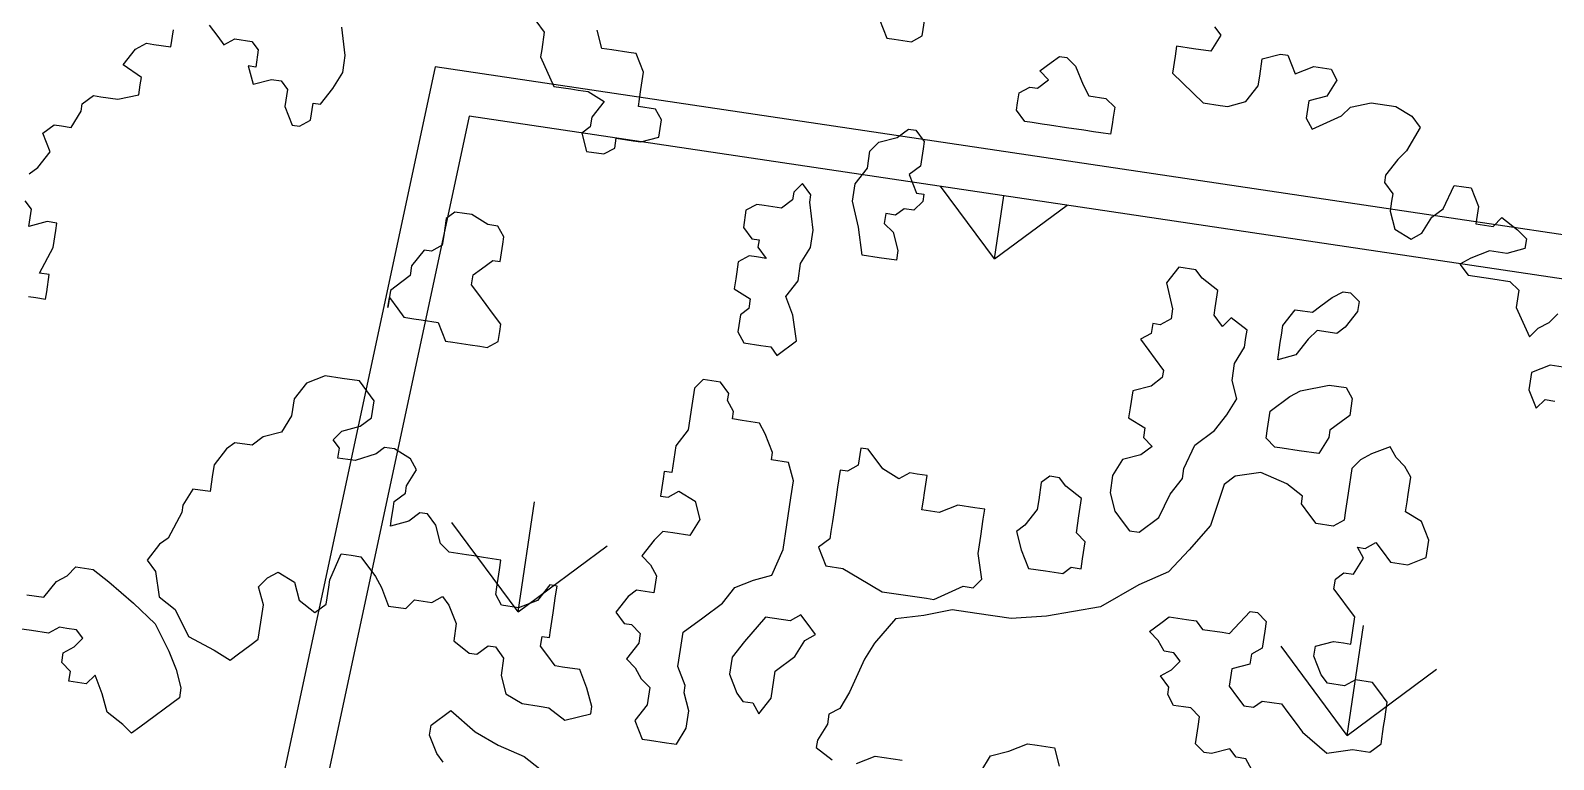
# Model space of a CAD drawing. Header units: millimetres. Extents: x 338 to 506, y 179 to 335.
# Drawn here: x 374.03 to 379.25, y 322.25 to 324.75 of the extents above; entities that cross this region are included whole.
import ezdxf

# ---------------------------------------------------------------- set-up
doc = ezdxf.new("R2010")
doc.units = ezdxf.units.MM
for name, color, linetype in [('ANDEN', 251, 'Continuous'), ('ARBOL-TOP', 3, 'Continuous'), ('MUROS', 32, 'Continuous')]:
    doc.layers.add(name, color=color, linetype=linetype)

# ---------------------------------------------------------------- blocks, each defined once
blk = doc.blocks.new('*U887')
at = {"layer": 'ANDEN', "linetype": 'Continuous', "extrusion": (0, 0, -1)}
for points in [[(-139.8345, 133.6332), (-140.5344, 78.5683), (-139.8345, 78.5683)], [(-139.8345, 133.6332), (-140.5344, 133.6332), (-140.5344, 78.5683)]]:
    blk.add_solid(points, dxfattribs=at)
blk = doc.blocks.new('*X960')
at = {"color": 0}
for p, q in [((136.9286, 130.6383), (137.198, 130.9077)), ((136.9286, 130.6383), (137.198, 130.3689)), ((136.9286, 130.6383), (137.3096, 130.6383)), ((138.3654, 129.2014), (138.5846, 129.4207)), ((138.3654, 129.2014), (138.5846, 128.9822)), ((138.3654, 129.2014), (138.5846, 129.2014)), ((136.9286, 127.7646), (137.198, 128.034)), ((136.9286, 127.7646), (137.198, 127.4952)), ((136.9286, 127.7646), (137.3096, 127.7646))]:
    blk.add_line(p, q, dxfattribs=at)
blk = doc.blocks.new('ARBOLITO')
at = {"linetype": 'ByBlock'}
for points in [[(461.8723, 69.3335), (461.8785, 69.3335), (461.8868, 69.3335), (461.8868, 69.3397), (461.8868, 69.3543), (461.8785, 69.3543), (461.8868, 69.3771), (461.8868, 69.3917), (461.8868, 69.3979), (461.8785, 69.3979), (461.864, 69.3917), (461.864, 69.4062), (461.8577, 69.4124)], [(461.8577, 69.4353), (461.864, 69.4415), (461.8723, 69.4561), (461.864, 69.4706), (461.8723, 69.4789), (461.8785, 69.4789), (461.8868, 69.4789), (461.8931, 69.4935), (461.8931, 69.4997), (461.9014, 69.508), (461.9076, 69.508), (461.9221, 69.508), (461.9388, 69.5143), (461.9388, 69.5226), (461.9388, 69.5288), (461.9221, 69.5371), (461.9305, 69.5517), (461.9388, 69.5579), (461.945, 69.5579), (461.9595, 69.5579), (461.9595, 69.5724)], [(461.9886, 69.5807), (461.997, 69.5724), (462.0032, 69.5662), (462.0115, 69.5724), (462.026, 69.5724), (462.0323, 69.5662), (462.0323, 69.5517), (462.026, 69.5517), (462.0323, 69.5371), (462.0468, 69.5433), (462.0551, 69.5433), (462.0614, 69.5371), (462.0614, 69.5226), (462.0697, 69.508), (462.0759, 69.508), (462.0842, 69.5143), (462.0842, 69.5288), (462.0905, 69.5288), (462.0988, 69.5433), (462.105, 69.5579), (462.105, 69.5662), (462.105, 69.5724), (462.0988, 69.5953)], [(462.2588, 69.6244), (462.2671, 69.6161), (462.2671, 69.6015), (462.2671, 69.5953), (462.2816, 69.5724), (462.2962, 69.5724), (462.3024, 69.5724), (462.3107, 69.5724), (462.3253, 69.5662), (462.3169, 69.5517), (462.3169, 69.5433), (462.3107, 69.5371), (462.3169, 69.5226), (462.3315, 69.5226), (462.3398, 69.5288), (462.3398, 69.5371), (462.3543, 69.5371), (462.3606, 69.5371), (462.3751, 69.5433), (462.3751, 69.5579), (462.3689, 69.5662), (462.3543, 69.5662), (462.3543, 69.5724), (462.3543, 69.5807), (462.3543, 69.5953), (462.346, 69.6098), (462.3398, 69.6098), (462.3253, 69.6098), (462.3169, 69.6098), (462.3107, 69.6244)], [(462.5434, 69.668), (462.5517, 69.6535), (462.558, 69.6535), (462.5725, 69.6535), (462.5808, 69.6597), (462.5808, 69.6742)], [(462.8219, 69.7033), (462.8281, 69.6971), (462.8219, 69.6826), (462.8073, 69.6826), (462.7928, 69.6826), (462.7928, 69.6742), (462.7928, 69.6597), (462.8219, 69.6389), (462.8364, 69.6389), (462.8427, 69.6389), (462.8572, 69.6452), (462.8655, 69.6597), (462.8655, 69.668), (462.8655, 69.6826), (462.8801, 69.6888), (462.8863, 69.6888), (462.8946, 69.6742), (462.9091, 69.6826), (462.9237, 69.6826), (462.9299, 69.6742), (462.9237, 69.6597), (462.9091, 69.6535), (462.9091, 69.6389), (462.9154, 69.6306), (462.9382, 69.6452), (462.9445, 69.6535), (462.9611, 69.6597), (462.9819, 69.6597), (462.9964, 69.6535), (463.0047, 69.6452), (462.9964, 69.6244), (462.9902, 69.6161), (462.9819, 69.6015), (462.9819, 69.5953), (462.9902, 69.587), (462.9902, 69.5807), (462.9902, 69.5724), (462.9964, 69.5579), (463.011, 69.5517), (463.0193, 69.5579), (463.0255, 69.5724), (463.0338, 69.5807), (463.0401, 69.6015), (463.0484, 69.6015), (463.0546, 69.6015), (463.0629, 69.587), (463.0629, 69.5724), (463.0775, 69.5724), (463.0837, 69.5807), (463.0982, 69.5724), (463.1065, 69.5662), (463.1065, 69.5579), (463.092, 69.5517), (463.0775, 69.5517), (463.0629, 69.5433), (463.0546, 69.5371), (463.0629, 69.5288), (463.0837, 69.5288), (463.0982, 69.5288), (463.1065, 69.5226), (463.1065, 69.508), (463.1211, 69.4852), (463.1273, 69.4935), (463.1356, 69.4997), (463.1419, 69.508)], [(463.1564, 69.4644), (463.1419, 69.4644), (463.1273, 69.4561), (463.1273, 69.4415), (463.1356, 69.427), (463.1419, 69.4353), (463.1502, 69.4353)], [(461.8723, 69.3335), (461.8785, 69.3335), (461.8868, 69.3335), (461.8868, 69.3397), (461.8868, 69.3543), (461.8785, 69.3543), (461.8868, 69.3771), (461.8868, 69.3917), (461.8868, 69.3979), (461.8785, 69.3979), (461.864, 69.3917), (461.864, 69.4062), (461.8577, 69.4124)], [(461.8577, 69.4353), (461.864, 69.4415), (461.8723, 69.4561), (461.864, 69.4706), (461.8723, 69.4789), (461.8785, 69.4789), (461.8868, 69.4789), (461.8931, 69.4935), (461.8931, 69.4997), (461.9014, 69.508), (461.9076, 69.508), (461.9221, 69.508), (461.9388, 69.5143), (461.9388, 69.5226), (461.9388, 69.5288), (461.9221, 69.5371), (461.9305, 69.5517), (461.9388, 69.5579), (461.945, 69.5579), (461.9595, 69.5579), (461.9595, 69.5724)], [(461.9886, 69.5807), (461.997, 69.5724), (462.0032, 69.5662), (462.0115, 69.5724), (462.026, 69.5724), (462.0323, 69.5662), (462.0323, 69.5517), (462.026, 69.5517), (462.0323, 69.5371), (462.0468, 69.5433), (462.0551, 69.5433), (462.0614, 69.5371), (462.0614, 69.5226), (462.0697, 69.508), (462.0759, 69.508), (462.0842, 69.5143), (462.0842, 69.5288), (462.0905, 69.5288), (462.0988, 69.5433), (462.105, 69.5579), (462.105, 69.5662), (462.105, 69.5724), (462.0988, 69.5953)], [(462.2588, 69.6244), (462.2671, 69.6161), (462.2671, 69.6015), (462.2671, 69.5953), (462.2816, 69.5724), (462.2962, 69.5724), (462.3024, 69.5724), (462.3107, 69.5724), (462.3253, 69.5662), (462.3169, 69.5517), (462.3169, 69.5433), (462.3107, 69.5371), (462.3169, 69.5226), (462.3315, 69.5226), (462.3398, 69.5288), (462.3398, 69.5371), (462.3543, 69.5371), (462.3606, 69.5371), (462.3751, 69.5433), (462.3751, 69.5579), (462.3689, 69.5662), (462.3543, 69.5662), (462.3543, 69.5724), (462.3543, 69.5807), (462.3543, 69.5953), (462.346, 69.6098), (462.3398, 69.6098), (462.3253, 69.6098), (462.3169, 69.6098), (462.3107, 69.6244)], [(462.5434, 69.668), (462.5517, 69.6535), (462.558, 69.6535), (462.5725, 69.6535), (462.5808, 69.6597), (462.5808, 69.6742)], [(462.8219, 69.7033), (462.8281, 69.6971), (462.8219, 69.6826), (462.8073, 69.6826), (462.7928, 69.6826), (462.7928, 69.6742), (462.7928, 69.6597), (462.8219, 69.6389), (462.8364, 69.6389), (462.8427, 69.6389), (462.8572, 69.6452), (462.8655, 69.6597), (462.8655, 69.668), (462.8655, 69.6826), (462.8801, 69.6888), (462.8863, 69.6888), (462.8946, 69.6742), (462.9091, 69.6826), (462.9237, 69.6826), (462.9299, 69.6742), (462.9237, 69.6597), (462.9091, 69.6535), (462.9091, 69.6389), (462.9154, 69.6306), (462.9382, 69.6452), (462.9445, 69.6535), (462.9611, 69.6597), (462.9819, 69.6597), (462.9964, 69.6535), (463.0047, 69.6452), (462.9964, 69.6244), (462.9902, 69.6161), (462.9819, 69.6015), (462.9819, 69.5953), (462.9902, 69.587), (462.9902, 69.5807), (462.9902, 69.5724), (462.9964, 69.5579), (463.011, 69.5517), (463.0193, 69.5579), (463.0255, 69.5724), (463.0338, 69.5807), (463.0401, 69.6015), (463.0484, 69.6015), (463.0546, 69.6015), (463.0629, 69.587), (463.0629, 69.5724), (463.0775, 69.5724), (463.0837, 69.5807), (463.0982, 69.5724), (463.1065, 69.5662), (463.1065, 69.5579), (463.092, 69.5517), (463.0775, 69.5517), (463.0629, 69.5433), (463.0546, 69.5371), (463.0629, 69.5288), (463.0837, 69.5288), (463.0982, 69.5288), (463.1065, 69.5226), (463.1065, 69.508), (463.1211, 69.4852), (463.1273, 69.4935), (463.1356, 69.4997), (463.1419, 69.508)], [(463.1564, 69.4644), (463.1419, 69.4644), (463.1273, 69.4561), (463.1273, 69.4415), (463.1356, 69.427), (463.1419, 69.4353), (463.1502, 69.4353)], [(462.7117, 69.6015), (462.6972, 69.6015), (462.691, 69.6015), (462.6827, 69.6015), (462.6764, 69.6015), (462.6681, 69.6098), (462.6681, 69.6161), (462.6681, 69.6244), (462.6764, 69.6306), (462.6827, 69.6306), (462.691, 69.6389), (462.6827, 69.6452), (462.691, 69.6535), (462.6972, 69.6597), (462.7034, 69.6597), (462.7117, 69.6535), (462.7201, 69.6389), (462.7263, 69.6306), (462.7408, 69.6306), (462.7491, 69.6244), (462.7491, 69.6161), (462.7491, 69.6098), (462.7491, 69.6015), (462.7408, 69.6015), (462.7346, 69.6015), (462.7263, 69.6015), (462.7117, 69.6015), (462.7117, 69.6015)], [(462.7117, 69.6015), (462.6972, 69.6015), (462.691, 69.6015), (462.6827, 69.6015), (462.6764, 69.6015), (462.6681, 69.6098), (462.6681, 69.6161), (462.6681, 69.6244), (462.6764, 69.6306), (462.6827, 69.6306), (462.691, 69.6389), (462.6827, 69.6452), (462.691, 69.6535), (462.6972, 69.6597), (462.7034, 69.6597), (462.7117, 69.6535), (462.7201, 69.6389), (462.7263, 69.6306), (462.7408, 69.6306), (462.7491, 69.6244), (462.7491, 69.6161), (462.7491, 69.6098), (462.7491, 69.6015), (462.7408, 69.6015), (462.7346, 69.6015), (462.7263, 69.6015), (462.7117, 69.6015)], [(462.5725, 69.508), (462.5725, 69.4997), (462.5808, 69.4935), (462.5871, 69.4789), (462.5871, 69.4706), (462.5725, 69.4706), (462.558, 69.4706), (462.5517, 69.4935), (462.5434, 69.5143), (462.5434, 69.5288), (462.5517, 69.5433), (462.5517, 69.5579), (462.558, 69.5662), (462.5725, 69.5724), (462.5808, 69.5807), (462.5871, 69.5807), (462.5954, 69.5724), (462.5954, 69.5662), (462.5954, 69.5517), (462.5871, 69.5433), (462.5954, 69.5288), (462.6016, 69.5288), (462.6016, 69.5226), (462.5954, 69.5143), (462.5871, 69.5143), (462.5808, 69.508), (462.5725, 69.508), (462.5725, 69.508)], [(462.5725, 69.508), (462.5725, 69.4997), (462.5808, 69.4935), (462.5871, 69.4789), (462.5871, 69.4706), (462.5725, 69.4706), (462.558, 69.4706), (462.5517, 69.4935), (462.5434, 69.5143), (462.5434, 69.5288), (462.5517, 69.5433), (462.5517, 69.5579), (462.558, 69.5662), (462.5725, 69.5724), (462.5808, 69.5807), (462.5871, 69.5807), (462.5954, 69.5724), (462.5954, 69.5662), (462.5954, 69.5517), (462.5871, 69.5433), (462.5954, 69.5288), (462.6016, 69.5288), (462.6016, 69.5226), (462.5954, 69.5143), (462.5871, 69.5143), (462.5808, 69.508), (462.5725, 69.508)], [(462.5143, 69.3917), (462.5081, 69.4124), (462.4998, 69.427), (462.5081, 69.4415), (462.5081, 69.4561), (462.5143, 69.4706), (462.5143, 69.4852), (462.5081, 69.508), (462.5081, 69.5143), (462.4998, 69.5226), (462.4936, 69.5143), (462.4936, 69.508), (462.4853, 69.4997), (462.4707, 69.4997), (462.4645, 69.4997), (462.4562, 69.4935), (462.4562, 69.4789), (462.4645, 69.4706), (462.4707, 69.4706), (462.4707, 69.4644), (462.479, 69.4561), (462.4707, 69.4561), (462.4645, 69.4561), (462.4562, 69.4498), (462.4562, 69.4415), (462.4562, 69.4353), (462.4562, 69.427), (462.4707, 69.4207), (462.4707, 69.4124), (462.4645, 69.4062), (462.4645, 69.3917), (462.4707, 69.3833), (462.4853, 69.3833), (462.4936, 69.3833), (462.4998, 69.3771), (462.5143, 69.3917), (462.5143, 69.3917)], [(462.5143, 69.3917), (462.5081, 69.4124), (462.4998, 69.427), (462.5081, 69.4415), (462.5081, 69.4561), (462.5143, 69.4706), (462.5143, 69.4852), (462.5081, 69.508), (462.5081, 69.5143), (462.4998, 69.5226), (462.4936, 69.5143), (462.4936, 69.508), (462.4853, 69.4997), (462.4707, 69.4997), (462.4645, 69.4997), (462.4562, 69.4935), (462.4562, 69.4789), (462.4645, 69.4706), (462.4707, 69.4706), (462.4707, 69.4644), (462.479, 69.4561), (462.4707, 69.4561), (462.4645, 69.4561), (462.4562, 69.4498), (462.4562, 69.4415), (462.4562, 69.4353), (462.4562, 69.427), (462.4707, 69.4207), (462.4707, 69.4124), (462.4645, 69.4062), (462.4645, 69.3917), (462.4707, 69.3833), (462.4853, 69.3833), (462.4936, 69.3833), (462.4998, 69.3771), (462.5143, 69.3917)], [(462.8219, 69.2753), (462.8364, 69.2898), (462.8427, 69.3106), (462.851, 69.3252), (462.851, 69.3335), (462.8572, 69.3543), (462.8717, 69.3688), (462.8801, 69.3833), (462.8863, 69.3979), (462.8801, 69.4124), (462.8801, 69.427), (462.8863, 69.4415), (462.8863, 69.4498), (462.8863, 69.4561), (462.8717, 69.4644), (462.8655, 69.4561), (462.8572, 69.4644), (462.8572, 69.4706), (462.8572, 69.4852), (462.8427, 69.4935), (462.8364, 69.4997), (462.8219, 69.4997), (462.8136, 69.4852), (462.8219, 69.4644), (462.8219, 69.4561), (462.8136, 69.4498), (462.8073, 69.4498), (462.8073, 69.4415), (462.799, 69.4353), (462.8073, 69.427), (462.8136, 69.4207), (462.8219, 69.4124), (462.8219, 69.4062), (462.8136, 69.3979), (462.799, 69.3917), (462.799, 69.3771), (462.799, 69.3688), (462.8136, 69.3626), (462.8136, 69.3543), (462.8219, 69.348), (462.8136, 69.3397), (462.799, 69.3335), (462.7928, 69.3189), (462.7928, 69.3044), (462.799, 69.2898), (462.8073, 69.2815), (462.8136, 69.2753), (462.8219, 69.2753), (462.8219, 69.2753)], [(462.8219, 69.2753), (462.8364, 69.2898), (462.8427, 69.3106), (462.851, 69.3252), (462.851, 69.3335), (462.8572, 69.3543), (462.8717, 69.3688), (462.8801, 69.3833), (462.8863, 69.3979), (462.8801, 69.4124), (462.8801, 69.427), (462.8863, 69.4415), (462.8863, 69.4498), (462.8863, 69.4561), (462.8717, 69.4644), (462.8655, 69.4561), (462.8572, 69.4644), (462.8572, 69.4706), (462.8572, 69.4852), (462.8427, 69.4935), (462.8364, 69.4997), (462.8219, 69.4997), (462.8136, 69.4852), (462.8219, 69.4644), (462.8219, 69.4561), (462.8136, 69.4498), (462.8073, 69.4498), (462.8073, 69.4415), (462.799, 69.4353), (462.8073, 69.427), (462.8136, 69.4207), (462.8219, 69.4124), (462.8219, 69.4062), (462.8136, 69.3979), (462.799, 69.3917), (462.799, 69.3771), (462.799, 69.3688), (462.8136, 69.3626), (462.8136, 69.3543), (462.8219, 69.348), (462.8136, 69.3397), (462.799, 69.3335), (462.7928, 69.3189), (462.7928, 69.3044), (462.799, 69.2898), (462.8073, 69.2815), (462.8136, 69.2753), (462.8219, 69.2753)], [(462.9154, 69.4353), (462.9154, 69.4498), (462.9154, 69.4561), (462.9154, 69.4644), (462.9237, 69.4789), (462.9299, 69.4789), (462.9382, 69.4789), (462.9445, 69.4852), (462.9528, 69.4935), (462.9611, 69.4997), (462.9673, 69.4997), (462.9756, 69.4935), (462.9756, 69.4852), (462.9673, 69.4706), (462.9611, 69.4644), (462.9445, 69.4644), (462.9382, 69.4561), (462.9299, 69.4415), (462.9154, 69.4353), (462.9154, 69.4353)], [(462.9154, 69.4353), (462.9154, 69.4498), (462.9154, 69.4561), (462.9154, 69.4644), (462.9237, 69.4789), (462.9299, 69.4789), (462.9382, 69.4789), (462.9445, 69.4852), (462.9528, 69.4935), (462.9611, 69.4997), (462.9673, 69.4997), (462.9756, 69.4935), (462.9756, 69.4852), (462.9673, 69.4706), (462.9611, 69.4644), (462.9445, 69.4644), (462.9382, 69.4561), (462.9299, 69.4415), (462.9154, 69.4353)], [(462.1715, 69.3771), (462.1798, 69.3688), (462.186, 69.3626), (462.1944, 69.3626), (462.2006, 69.3626), (462.2151, 69.3626), (462.2234, 69.348), (462.2297, 69.348), (462.2442, 69.348), (462.2525, 69.348), (462.2588, 69.348), (462.2671, 69.3543), (462.2671, 69.3626), (462.2671, 69.3688), (462.2588, 69.3771), (462.2525, 69.3833), (462.2442, 69.3917), (462.238, 69.3979), (462.238, 69.4062), (462.2442, 69.4124), (462.2525, 69.4207), (462.2588, 69.4207), (462.2588, 69.4353), (462.2588, 69.4415), (462.2525, 69.4498), (462.2442, 69.4498), (462.2297, 69.4561), (462.2234, 69.4561), (462.2151, 69.4561), (462.2089, 69.4498), (462.2089, 69.4353), (462.2089, 69.427), (462.2006, 69.4207), (462.1944, 69.4207), (462.186, 69.4062), (462.186, 69.3979), (462.1798, 69.3917), (462.1715, 69.3833), (462.1715, 69.3688), (462.1715, 69.3771), (462.1715, 69.3771)], [(462.1715, 69.3771), (462.1798, 69.3688), (462.186, 69.3626), (462.1944, 69.3626), (462.2006, 69.3626), (462.2151, 69.3626), (462.2234, 69.348), (462.2297, 69.348), (462.2442, 69.348), (462.2525, 69.348), (462.2588, 69.348), (462.2671, 69.3543), (462.2671, 69.3626), (462.2671, 69.3688), (462.2588, 69.3771), (462.2525, 69.3833), (462.2442, 69.3917), (462.238, 69.3979), (462.238, 69.4062), (462.2442, 69.4124), (462.2525, 69.4207), (462.2588, 69.4207), (462.2588, 69.4353), (462.2588, 69.4415), (462.2525, 69.4498), (462.2442, 69.4498), (462.2297, 69.4561), (462.2234, 69.4561), (462.2151, 69.4561), (462.2089, 69.4498), (462.2089, 69.4353), (462.2089, 69.427), (462.2006, 69.4207), (462.1944, 69.4207), (462.186, 69.4062), (462.186, 69.3979), (462.1798, 69.3917), (462.1715, 69.3833), (462.1715, 69.3688), (462.1715, 69.3771)], [(462.9445, 69.3626), (462.9299, 69.3626), (462.9237, 69.3626), (462.9154, 69.3688), (462.9154, 69.3771), (462.9154, 69.3917), (462.9299, 69.4062), (462.9382, 69.4124), (462.9611, 69.4207), (462.9756, 69.4207), (462.9819, 69.4124), (462.9819, 69.3979), (462.9756, 69.3917), (462.9673, 69.3833), (462.9673, 69.3771), (462.9611, 69.3626), (462.9445, 69.3626), (462.9445, 69.3626)], [(462.9445, 69.3626), (462.9299, 69.3626), (462.9237, 69.3626), (462.9154, 69.3688), (462.9154, 69.3771), (462.9154, 69.3917), (462.9299, 69.4062), (462.9382, 69.4124), (462.9611, 69.4207), (462.9756, 69.4207), (462.9819, 69.4124), (462.9819, 69.3979), (462.9756, 69.3917), (462.9673, 69.3833), (462.9673, 69.3771), (462.9611, 69.3626), (462.9445, 69.3626)], [(462.5808, 69.0571), (462.5954, 69.0488)], [(462.6162, 69.0488), (462.6307, 69.0571), (462.6536, 69.0571)], [(462.7201, 69.0571), (462.7263, 69.0717), (462.7408, 69.0779), (462.7554, 69.0862), (462.7637, 69.0862), (462.7782, 69.0862), (462.7845, 69.0717)], [(462.9445, 69.0924), (462.9382, 69.1008), (462.9299, 69.1008), (462.9237, 69.107), (462.9091, 69.1008), (462.9029, 69.1008), (462.8946, 69.107), (462.8946, 69.1215), (462.8946, 69.1298), (462.8863, 69.1361), (462.8801, 69.1361), (462.8717, 69.1361), (462.8655, 69.1444), (462.8655, 69.1506), (462.8572, 69.1589), (462.8655, 69.1652), (462.8717, 69.1735), (462.8655, 69.1797), (462.8572, 69.1797), (462.851, 69.188), (462.8427, 69.1943), (462.851, 69.2026), (462.8572, 69.2088), (462.8717, 69.2088), (462.8801, 69.2088), (462.8863, 69.2026), (462.9029, 69.2026), (462.9091, 69.2026), (462.9237, 69.2233), (462.9299, 69.2233), (462.9382, 69.2171), (462.9382, 69.2088), (462.9382, 69.1943), (462.9299, 69.188), (462.9299, 69.1797), (462.9154, 69.1735), (462.9154, 69.1589), (462.9237, 69.1506), (462.9299, 69.1444), (462.9382, 69.1444), (462.9445, 69.1506), (462.9528, 69.1506), (462.9611, 69.1506), (462.9673, 69.1444), (462.9756, 69.1361), (462.9819, 69.1298), (463.0047, 69.1153), (463.0255, 69.1215), (463.0401, 69.1215), (463.0484, 69.1298), (463.0484, 69.1444), (463.0484, 69.1506), (463.0484, 69.1652), (463.0401, 69.1735), (463.0338, 69.1797), (463.0193, 69.1797), (463.011, 69.1735), (462.9964, 69.1735), (462.9902, 69.1797), (462.9819, 69.1943), (462.9819, 69.2026), (462.9964, 69.2088), (463.0047, 69.2088), (463.011, 69.2088), (463.011, 69.2317), (463.0047, 69.2379), (462.9964, 69.2462), (462.9902, 69.2524), (462.9902, 69.2607), (462.9964, 69.267), (463.0047, 69.267), (463.011, 69.2815), (463.0047, 69.2898), (463.011, 69.2898), (463.0193, 69.2961), (463.0255, 69.2898), (463.0338, 69.2815), (463.0484, 69.2815), (463.0629, 69.2898), (463.0629, 69.3044), (463.0546, 69.3189), (463.0401, 69.3252), (463.0401, 69.3335), (463.0401, 69.3397), (463.0401, 69.3543), (463.0338, 69.3626), (463.0255, 69.3688), (463.0193, 69.3771), (463.0047, 69.3688), (462.9964, 69.3626), (462.9902, 69.3543), (462.9902, 69.3335), (462.9902, 69.3189), (462.9902, 69.3106), (462.9819, 69.3044), (462.9673, 69.3044), (462.9611, 69.3106), (462.9528, 69.3189), (462.9528, 69.3252), (462.9382, 69.3335), (462.9154, 69.3397), (462.8946, 69.3335), (462.8863, 69.3252), (462.8801, 69.2898), (462.8655, 69.267), (462.851, 69.2462), (462.8281, 69.2317), (462.799, 69.2088), (462.7554, 69.1943), (462.7263, 69.188), (462.6972, 69.188), (462.6764, 69.188), (462.6536, 69.1797), (462.6307, 69.1735), (462.6162, 69.1506), (462.6099, 69.1361), (462.6016, 69.107), (462.5954, 69.0924), (462.5871, 69.0862), (462.5871, 69.0779), (462.5808, 69.0633), (462.5808, 69.0571), (462.5808, 69.0571)], [(462.5808, 69.0571), (462.5954, 69.0488)], [(462.6162, 69.0488), (462.6307, 69.0571), (462.6536, 69.0571)], [(462.7201, 69.0571), (462.7263, 69.0717), (462.7408, 69.0779), (462.7554, 69.0862), (462.7637, 69.0862), (462.7782, 69.0862), (462.7845, 69.0717)], [(462.9445, 69.0924), (462.9382, 69.1008), (462.9299, 69.1008), (462.9237, 69.107), (462.9091, 69.1008), (462.9029, 69.1008), (462.8946, 69.107), (462.8946, 69.1215), (462.8946, 69.1298), (462.8863, 69.1361), (462.8801, 69.1361), (462.8717, 69.1361), (462.8655, 69.1444), (462.8655, 69.1506), (462.8572, 69.1589), (462.8655, 69.1652), (462.8717, 69.1735), (462.8655, 69.1797), (462.8572, 69.1797), (462.851, 69.188), (462.8427, 69.1943), (462.851, 69.2026), (462.8572, 69.2088), (462.8717, 69.2088), (462.8801, 69.2088), (462.8863, 69.2026), (462.9029, 69.2026), (462.9091, 69.2026), (462.9237, 69.2233), (462.9299, 69.2233), (462.9382, 69.2171), (462.9382, 69.2088), (462.9382, 69.1943), (462.9299, 69.188), (462.9299, 69.1797), (462.9154, 69.1735), (462.9154, 69.1589), (462.9237, 69.1506), (462.9299, 69.1444), (462.9382, 69.1444), (462.9445, 69.1506), (462.9528, 69.1506), (462.9611, 69.1506), (462.9673, 69.1444), (462.9756, 69.1361), (462.9819, 69.1298), (463.0047, 69.1153), (463.0255, 69.1215), (463.0401, 69.1215), (463.0484, 69.1298), (463.0484, 69.1444), (463.0484, 69.1506), (463.0484, 69.1652), (463.0401, 69.1735), (463.0338, 69.1797), (463.0193, 69.1797), (463.011, 69.1735), (462.9964, 69.1735), (462.9902, 69.1797), (462.9819, 69.1943), (462.9819, 69.2026), (462.9964, 69.2088), (463.0047, 69.2088), (463.011, 69.2088), (463.011, 69.2317), (463.0047, 69.2379), (462.9964, 69.2462), (462.9902, 69.2524), (462.9902, 69.2607), (462.9964, 69.267), (463.0047, 69.267), (463.011, 69.2815), (463.0047, 69.2898), (463.011, 69.2898), (463.0193, 69.2961), (463.0255, 69.2898), (463.0338, 69.2815), (463.0484, 69.2815), (463.0629, 69.2898), (463.0629, 69.3044), (463.0546, 69.3189), (463.0401, 69.3252), (463.0401, 69.3335), (463.0401, 69.3397), (463.0401, 69.3543), (463.0338, 69.3626), (463.0255, 69.3688), (463.0193, 69.3771), (463.0047, 69.3688), (462.9964, 69.3626), (462.9902, 69.3543), (462.9902, 69.3335), (462.9902, 69.3189), (462.9902, 69.3106), (462.9819, 69.3044), (462.9673, 69.3044), (462.9611, 69.3106), (462.9528, 69.3189), (462.9528, 69.3252), (462.9382, 69.3335), (462.9154, 69.3397), (462.8946, 69.3335), (462.8863, 69.3252), (462.8801, 69.2898), (462.8655, 69.267), (462.851, 69.2462), (462.8281, 69.2317), (462.799, 69.2088), (462.7554, 69.1943), (462.7263, 69.188), (462.6972, 69.188), (462.6764, 69.188), (462.6536, 69.1797), (462.6307, 69.1735), (462.6162, 69.1506), (462.6099, 69.1361), (462.6016, 69.107), (462.5954, 69.0924), (462.5871, 69.0862), (462.5871, 69.0779), (462.5808, 69.0633), (462.5808, 69.0571)], [(462.4645, 69.0924), (462.4562, 69.107), (462.4562, 69.1215), (462.4562, 69.1361), (462.4707, 69.1506), (462.4853, 69.1652), (462.4936, 69.1797), (462.5081, 69.188), (462.5227, 69.1943), (462.5289, 69.2171), (462.5289, 69.2379), (462.5289, 69.2607), (462.5289, 69.2753), (462.5227, 69.2898), (462.5081, 69.2898), (462.5081, 69.2961), (462.4998, 69.3106), (462.4936, 69.3189), (462.479, 69.3189), (462.4707, 69.3189), (462.4707, 69.3252), (462.4645, 69.3335), (462.4645, 69.3397), (462.4562, 69.348), (462.4416, 69.348), (462.4354, 69.3397), (462.4354, 69.3252), (462.4354, 69.3044), (462.4271, 69.2898), (462.4271, 69.267), (462.4208, 69.267), (462.4208, 69.2607), (462.4208, 69.2462), (462.4271, 69.2462), (462.4354, 69.2524), (462.4499, 69.2462), (462.4562, 69.2317), (462.4499, 69.2171), (462.4354, 69.2171), (462.4271, 69.2171), (462.4208, 69.2088), (462.4125, 69.1943), (462.4208, 69.188), (462.4271, 69.1797), (462.4271, 69.1652), (462.4125, 69.1652), (462.4063, 69.1589), (462.398, 69.1444), (462.4063, 69.1361), (462.4125, 69.1361), (462.4208, 69.1298), (462.4208, 69.1215), (462.4125, 69.107), (462.4208, 69.1008), (462.4271, 69.0924), (462.4354, 69.0862), (462.4354, 69.0717), (462.4271, 69.0571), (462.4354, 69.0426), (462.4416, 69.0426), (462.4562, 69.0426), (462.4645, 69.0426), (462.4707, 69.0571), (462.4707, 69.0717), (462.4645, 69.0862), (462.4645, 69.0924), (462.4645, 69.0924)], [(462.4645, 69.0924), (462.4562, 69.107), (462.4562, 69.1215), (462.4562, 69.1361), (462.4707, 69.1506), (462.4853, 69.1652), (462.4936, 69.1797), (462.5081, 69.188), (462.5227, 69.1943), (462.5289, 69.2171), (462.5289, 69.2379), (462.5289, 69.2607), (462.5289, 69.2753), (462.5227, 69.2898), (462.5081, 69.2898), (462.5081, 69.2961), (462.4998, 69.3106), (462.4936, 69.3189), (462.479, 69.3189), (462.4707, 69.3189), (462.4707, 69.3252), (462.4645, 69.3335), (462.4645, 69.3397), (462.4562, 69.348), (462.4416, 69.348), (462.4354, 69.3397), (462.4354, 69.3252), (462.4354, 69.3044), (462.4271, 69.2898), (462.4271, 69.267), (462.4208, 69.267), (462.4208, 69.2607), (462.4208, 69.2462), (462.4271, 69.2462), (462.4354, 69.2524), (462.4499, 69.2462), (462.4562, 69.2317), (462.4499, 69.2171), (462.4354, 69.2171), (462.4271, 69.2171), (462.4208, 69.2088), (462.4125, 69.1943), (462.4208, 69.188), (462.4271, 69.1797), (462.4271, 69.1652), (462.4125, 69.1652), (462.4063, 69.1589), (462.398, 69.1444), (462.4063, 69.1361), (462.4125, 69.1361), (462.4208, 69.1298), (462.4208, 69.1215), (462.4125, 69.107), (462.4208, 69.1008), (462.4271, 69.0924), (462.4354, 69.0862), (462.4354, 69.0717), (462.4271, 69.0571), (462.4354, 69.0426), (462.4416, 69.0426), (462.4562, 69.0426), (462.4645, 69.0426), (462.4707, 69.0571), (462.4707, 69.0717), (462.4645, 69.0862), (462.4645, 69.0924)], [(462.6972, 69.2171), (462.691, 69.2379), (462.691, 69.2524), (462.691, 69.267), (462.691, 69.2753), (462.6827, 69.2753), (462.6681, 69.2753), (462.6536, 69.267), (462.639, 69.267), (462.639, 69.2753), (462.639, 69.2815), (462.639, 69.2961), (462.6307, 69.2961), (462.6245, 69.2961), (462.6162, 69.2898), (462.6016, 69.2961), (462.5871, 69.3106), (462.5808, 69.3106), (462.5808, 69.2961), (462.5725, 69.2898), (462.5663, 69.2898), (462.5663, 69.2753), (462.5663, 69.267), (462.5663, 69.2462), (462.5663, 69.2379), (462.5663, 69.2317), (462.558, 69.2233), (462.5663, 69.2088), (462.5808, 69.2088), (462.5954, 69.2026), (462.6162, 69.1943), (462.6536, 69.1943), (462.6598, 69.1943), (462.6827, 69.2088), (462.691, 69.2088), (462.6972, 69.2171), (462.6972, 69.2171)], [(462.6972, 69.2171), (462.691, 69.2379), (462.691, 69.2524), (462.691, 69.267), (462.691, 69.2753), (462.6827, 69.2753), (462.6681, 69.2753), (462.6536, 69.267), (462.639, 69.267), (462.639, 69.2753), (462.639, 69.2815), (462.639, 69.2961), (462.6307, 69.2961), (462.6245, 69.2961), (462.6162, 69.2898), (462.6016, 69.2961), (462.5871, 69.3106), (462.5808, 69.3106), (462.5808, 69.2961), (462.5725, 69.2898), (462.5663, 69.2898), (462.5663, 69.2753), (462.5663, 69.267), (462.5663, 69.2462), (462.5663, 69.2379), (462.5663, 69.2317), (462.558, 69.2233), (462.5663, 69.2088), (462.5808, 69.2088), (462.5954, 69.2026), (462.6162, 69.1943), (462.6536, 69.1943), (462.6598, 69.1943), (462.6827, 69.2088), (462.691, 69.2088), (462.6972, 69.2171)], [(462.7782, 69.2462), (462.7782, 69.2607), (462.7699, 69.267), (462.7699, 69.2815), (462.7699, 69.2961), (462.7554, 69.3044), (462.7491, 69.3106), (462.7408, 69.3106), (462.7346, 69.3044), (462.7346, 69.2898), (462.7346, 69.2815), (462.7263, 69.267), (462.7201, 69.2607), (462.7263, 69.2462), (462.7346, 69.2317), (462.7491, 69.2317), (462.7637, 69.2317), (462.7699, 69.2379), (462.7782, 69.2379), (462.7782, 69.2462), (462.7782, 69.2462)], [(462.7782, 69.2462), (462.7782, 69.2607), (462.7699, 69.267), (462.7699, 69.2815), (462.7699, 69.2961), (462.7554, 69.3044), (462.7491, 69.3106), (462.7408, 69.3106), (462.7346, 69.3044), (462.7346, 69.2898), (462.7346, 69.2815), (462.7263, 69.267), (462.7201, 69.2607), (462.7263, 69.2462), (462.7346, 69.2317), (462.7491, 69.2317), (462.7637, 69.2317), (462.7699, 69.2379), (462.7782, 69.2379), (462.7782, 69.2462)], [(462.3897, 69.0571), (462.3897, 69.0633), (462.3834, 69.0779), (462.3751, 69.0924), (462.3606, 69.0924), (462.3543, 69.0924), (462.346, 69.1008), (462.3398, 69.107), (462.3398, 69.1153), (462.346, 69.1153), (462.346, 69.1215), (462.346, 69.1361), (462.346, 69.1506), (462.346, 69.1589), (462.3398, 69.1589), (462.3315, 69.1444), (462.3169, 69.1361), (462.3024, 69.1361), (462.2962, 69.1444), (462.2962, 69.1506), (462.2962, 69.1652), (462.2962, 69.1735), (462.2816, 69.1735), (462.2733, 69.1735), (462.2671, 69.1735), (462.2525, 69.1735), (462.2442, 69.1797), (462.238, 69.1943), (462.2297, 69.2026), (462.2234, 69.2026), (462.2151, 69.1943), (462.2006, 69.188), (462.2006, 69.1943), (462.2006, 69.2026), (462.2006, 69.2088), (462.2089, 69.2171), (462.2089, 69.2233), (462.2151, 69.2379), (462.2089, 69.2462), (462.1944, 69.2524), (462.186, 69.2524), (462.1798, 69.2462), (462.1632, 69.2379), (462.1569, 69.2379), (462.1486, 69.2379), (462.1486, 69.2462), (462.1424, 69.2524), (462.1486, 69.2607), (462.1632, 69.267), (462.1715, 69.2753), (462.1715, 69.2898), (462.1569, 69.3044), (462.1424, 69.3044), (462.1279, 69.3044), (462.1133, 69.2961), (462.105, 69.2815), (462.105, 69.267), (462.0988, 69.2524), (462.0842, 69.2462), (462.0759, 69.2379), (462.0614, 69.2379), (462.0551, 69.2317), (462.0468, 69.2171), (462.0468, 69.2088), (462.0468, 69.1943), (462.0323, 69.1943), (462.026, 69.1797), (462.026, 69.1735), (462.0177, 69.1506), (462.0115, 69.1444), (462.0032, 69.1298), (462.0115, 69.1215), (462.0177, 69.1008), (462.0323, 69.0924), (462.0468, 69.0717), (462.0697, 69.0633), (462.0842, 69.0571), (462.0905, 69.0633), (462.0988, 69.0717), (462.105, 69.0779), (462.105, 69.0924), (462.105, 69.107), (462.0988, 69.1215), (462.105, 69.1298), (462.1133, 69.1361), (462.1279, 69.1298), (462.1341, 69.1153), (462.1486, 69.107), (462.1569, 69.1153), (462.1569, 69.1298), (462.1569, 69.1361), (462.1632, 69.1589), (462.1715, 69.1589), (462.1798, 69.1589), (462.1944, 69.1444), (462.2006, 69.1361), (462.2089, 69.1215), (462.2234, 69.1215), (462.2297, 69.1298), (462.2442, 69.1298), (462.2525, 69.1361), (462.2588, 69.1298), (462.2671, 69.1153), (462.2671, 69.1008), (462.2816, 69.0924), (462.2879, 69.0924), (462.2962, 69.1008), (462.3024, 69.1008), (462.3107, 69.0924), (462.3107, 69.0779), (462.3169, 69.0633), (462.3315, 69.0571), (462.346, 69.0571), (462.3543, 69.0571), (462.3689, 69.0488), (462.3897, 69.0571), (462.3897, 69.0571)], [(462.3897, 69.0571), (462.3897, 69.0633), (462.3834, 69.0779), (462.3751, 69.0924), (462.3606, 69.0924), (462.3543, 69.0924), (462.346, 69.1008), (462.3398, 69.107), (462.3398, 69.1153), (462.346, 69.1153), (462.346, 69.1215), (462.346, 69.1361), (462.346, 69.1506), (462.346, 69.1589), (462.3398, 69.1589), (462.3315, 69.1444), (462.3169, 69.1361), (462.3024, 69.1361), (462.2962, 69.1444), (462.2962, 69.1506), (462.2962, 69.1652), (462.2962, 69.1735), (462.2816, 69.1735), (462.2733, 69.1735), (462.2671, 69.1735), (462.2525, 69.1735), (462.2442, 69.1797), (462.238, 69.1943), (462.2297, 69.2026), (462.2234, 69.2026), (462.2151, 69.1943), (462.2006, 69.188), (462.2006, 69.1943), (462.2006, 69.2026), (462.2006, 69.2088), (462.2089, 69.2171), (462.2089, 69.2233), (462.2151, 69.2379), (462.2089, 69.2462), (462.1944, 69.2524), (462.186, 69.2524), (462.1798, 69.2462), (462.1632, 69.2379), (462.1569, 69.2379), (462.1486, 69.2379), (462.1486, 69.2462), (462.1424, 69.2524), (462.1486, 69.2607), (462.1632, 69.267), (462.1715, 69.2753), (462.1715, 69.2898), (462.1569, 69.3044), (462.1424, 69.3044), (462.1279, 69.3044), (462.1133, 69.2961), (462.105, 69.2815), (462.105, 69.267), (462.0988, 69.2524), (462.0842, 69.2462), (462.0759, 69.2379), (462.0614, 69.2379), (462.0551, 69.2317), (462.0468, 69.2171), (462.0468, 69.2088), (462.0468, 69.1943), (462.0323, 69.1943), (462.026, 69.1797), (462.026, 69.1735), (462.0177, 69.1506), (462.0115, 69.1444), (462.0032, 69.1298), (462.0115, 69.1215), (462.0177, 69.1008), (462.0323, 69.0924), (462.0468, 69.0717), (462.0697, 69.0633), (462.0842, 69.0571), (462.0905, 69.0633), (462.0988, 69.0717), (462.105, 69.0779), (462.105, 69.0924), (462.105, 69.107), (462.0988, 69.1215), (462.105, 69.1298), (462.1133, 69.1361), (462.1279, 69.1298), (462.1341, 69.1153), (462.1486, 69.107), (462.1569, 69.1153), (462.1569, 69.1298), (462.1569, 69.1361), (462.1632, 69.1589), (462.1715, 69.1589), (462.1798, 69.1589), (462.1944, 69.1444), (462.2006, 69.1361), (462.2089, 69.1215), (462.2234, 69.1215), (462.2297, 69.1298), (462.2442, 69.1298), (462.2525, 69.1361), (462.2588, 69.1298), (462.2671, 69.1153), (462.2671, 69.1008), (462.2816, 69.0924), (462.2879, 69.0924), (462.2962, 69.1008), (462.3024, 69.1008), (462.3107, 69.0924), (462.3107, 69.0779), (462.3169, 69.0633), (462.3315, 69.0571), (462.346, 69.0571), (462.3543, 69.0571), (462.3689, 69.0488), (462.3897, 69.0571)], [(462.5289, 69.0779), (462.5372, 69.0924), (462.5372, 69.1153), (462.5517, 69.1298), (462.558, 69.1444), (462.5663, 69.1506), (462.558, 69.1589), (462.5517, 69.1652), (462.5434, 69.1589), (462.5227, 69.1589), (462.5081, 69.1361), (462.4998, 69.1215), (462.4998, 69.107), (462.5081, 69.0924), (462.5143, 69.0862), (462.5227, 69.0862), (462.5289, 69.0779), (462.5289, 69.0779)], [(462.5289, 69.0779), (462.5372, 69.0924), (462.5372, 69.1153), (462.5517, 69.1298), (462.558, 69.1444), (462.5663, 69.1506), (462.558, 69.1589), (462.5517, 69.1652), (462.5434, 69.1589), (462.5227, 69.1589), (462.5081, 69.1361), (462.4998, 69.1215), (462.4998, 69.107), (462.5081, 69.0924), (462.5143, 69.0862), (462.5227, 69.0862), (462.5289, 69.0779)], [(462.0177, 68.9906), (462.0115, 68.9844), (462.0032, 68.9906), (461.9886, 68.9989), (461.9824, 69.0135), (461.9741, 69.028), (461.9679, 69.0197), (461.9533, 69.0197), (461.9533, 69.028), (461.945, 69.0343), (461.945, 69.0426), (461.9533, 69.0488), (461.9595, 69.0571), (461.9533, 69.0633), (461.945, 69.0633), (461.9388, 69.0633), (461.9305, 69.0571), (461.9159, 69.0571), (461.9014, 69.0571)], [(461.9076, 69.0862), (461.9221, 69.0862), (461.9305, 69.1008), (461.9388, 69.107), (461.945, 69.1153), (461.9595, 69.1153), (461.9741, 69.107), (461.997, 69.0924), (462.0177, 69.0779), (462.0323, 69.0571), (462.0406, 69.0426), (462.0468, 69.028), (462.0468, 69.0197), (462.0177, 68.9906), (462.0177, 68.9906)], [(462.0177, 68.9906), (462.0115, 68.9844), (462.0032, 68.9906), (461.9886, 68.9989), (461.9824, 69.0135), (461.9741, 69.028), (461.9679, 69.0197), (461.9533, 69.0197), (461.9533, 69.028), (461.945, 69.0343), (461.945, 69.0426), (461.9533, 69.0488), (461.9595, 69.0571), (461.9533, 69.0633), (461.945, 69.0633), (461.9388, 69.0633), (461.9305, 69.0571), (461.9159, 69.0571), (461.9014, 69.0571)], [(461.9076, 69.0862), (461.9221, 69.0862), (461.9305, 69.1008), (461.9388, 69.107), (461.945, 69.1153), (461.9595, 69.1153), (461.9741, 69.107), (461.997, 69.0924), (462.0177, 69.0779), (462.0323, 69.0571), (462.0406, 69.0426), (462.0468, 69.028), (462.0468, 69.0197), (462.0177, 68.9906)], [(462.2733, 68.9989), (462.2671, 69.0052), (462.2588, 69.0197), (462.2588, 69.028), (462.2733, 69.0426), (462.2962, 69.028), (462.3169, 69.0197), (462.3398, 69.0135), (462.3543, 69.0052)], [(462.2733, 68.9989), (462.2671, 69.0052), (462.2588, 69.0197), (462.2588, 69.028), (462.2733, 69.0426), (462.2962, 69.028), (462.3169, 69.0197), (462.3398, 69.0135), (462.3543, 69.0052)]]:
    blk.add_lwpolyline(points, dxfattribs=at)
blk = doc.blocks.new('A$C7152A42C')
at = {"layer": 'ANDEN'}
blk.add_lwpolyline([(124.65864, 101.85105), (138.73464, 101.85105), (138.73464, 131.19444), (124.65864, 132.08818)], dxfattribs=at)
blk.add_lwpolyline([(138.58464, 102.00105), (138.58464, 131.05366), (124.80864, 131.92836), (124.80864, 102.00105)], close=True, dxfattribs=at)
at = {"layer": 'ANDEN', "linetype": 'Continuous'}
blk.add_blockref('*U887', (0, 0), dxfattribs=at)
at = {"layer": 'ANDEN', "color": 251, "linetype": 'Continuous'}
blk.add_blockref('*X960', (0, 0), dxfattribs=at)
at = {"layer": 'ARBOL-TOP', "color": 3, "linetype": 'ByBlock', "xscale": 4.090679926752369, "yscale": 4.090679926752369, "zscale": 4.090679926752369, "rotation": 270}
blk.add_blockref('ARBOLITO', (-145.87066, 2021.82862), dxfattribs=at)

msp = doc.modelspace()

# ---------------------------------------------------------------- block references
at = {"layer": 'MUROS', "color": 32, "rotation": 81.53046525965426}
msp.add_blockref('A$C7152A42C', (484.7482, 168.0844), dxfattribs=at)

doc.saveas('drawing.dxf')
